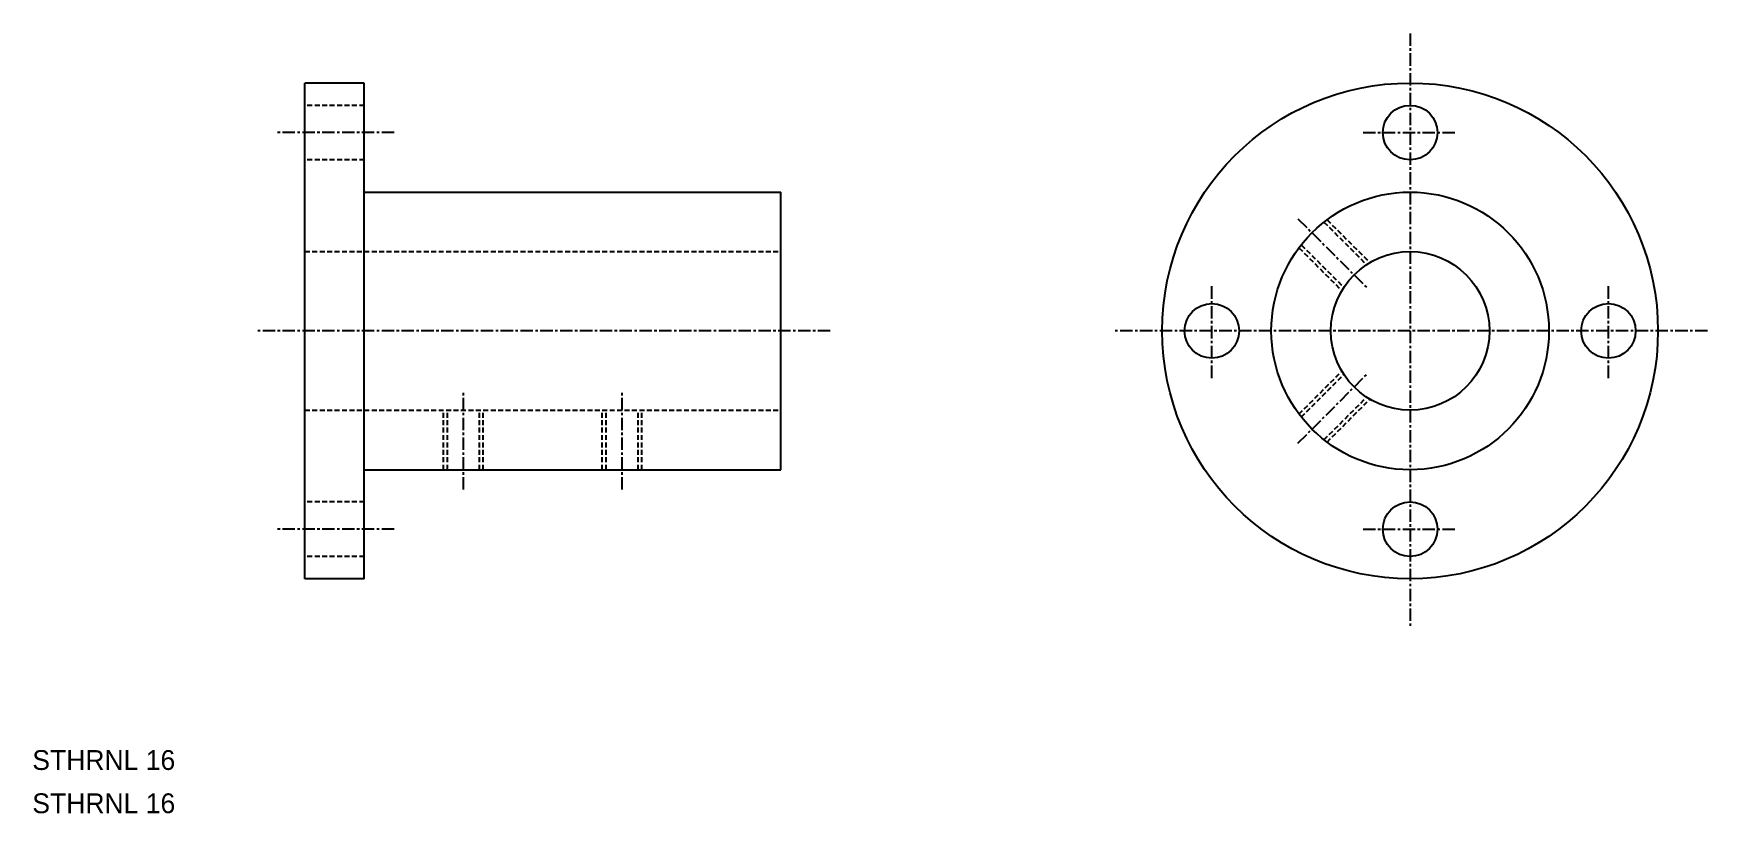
# Model space of a CAD drawing. Extents: x 74 to 243, y 48 to 127.
import ezdxf

# ---------------------------------------------------------------- set-up
doc = ezdxf.new("R2010")
doc.units = 0
doc.linetypes.add('CENTER', pattern=[2, 1.25, -0.25, 0.25, -0.25])
doc.linetypes.add('DASHED', pattern=[0.75, 0.5, -0.25])
doc.layers.get('0').update_dxf_attribs({"linetype": 'CONTINUOUS'})
doc.layers.add('CENTER', color=1, linetype='CENTER')

msp = doc.modelspace()

# ---------------------------------------------------------------- linework, layer by layer
at = {"color": 7, "linetype": 'CONTINUOUS'}
for p, q in [((101.54, 71.82), (101.54, 121.82)), ((107.54, 121.82), (101.54, 121.82)), ((107.54, 71.82), (107.54, 121.82)), ((107.54, 110.82), (149.54, 110.82)), ((149.54, 82.82), (149.54, 110.82)), ((107.54, 82.82), (149.54, 82.82)), ((107.54, 71.82), (101.54, 71.82))]:
    msp.add_line(p, q, dxfattribs=at)
at = {"color": 3, "linetype": 'DASHED'}
for p, q in [((107.54, 119.57), (101.54, 119.57)), ((107.54, 114.07), (101.54, 114.07)), ((204.34, 107.8), (208.64, 103.5)), ((204.65, 108.03), (208.97, 103.71)), ((101.54, 104.82), (149.54, 104.82)), ((201.82, 105.2), (206.14, 100.88)), ((202.05, 105.5), (206.34, 101.21)), ((201.82, 88.43), (206.14, 92.75)), ((202.05, 88.13), (206.34, 92.42)), ((204.34, 85.84), (208.64, 90.13)), ((204.65, 85.6), (208.97, 89.93)), ((101.54, 88.82), (149.54, 88.82)), ((115.54, 82.82), (115.54, 88.82)), ((115.92, 82.82), (115.92, 88.82)), ((119.16, 82.82), (119.16, 88.82)), ((119.54, 82.82), (119.54, 88.82)), ((131.54, 82.82), (131.54, 88.82)), ((131.92, 82.82), (131.92, 88.82)), ((135.16, 82.82), (135.16, 88.82)), ((135.54, 82.82), (135.54, 88.82)), ((107.54, 79.57), (101.54, 79.57)), ((107.54, 74.07), (101.54, 74.07))]:
    msp.add_line(p, q, dxfattribs=at)
at = {"color": 7, "linetype": 'CONTINUOUS'}
for centre, radius in [((213.03, 96.82), 25), ((213.03, 116.82), 2.75), ((213.03, 96.82), 14), ((213.03, 96.82), 8), ((193.03, 96.82), 2.75), ((233.03, 96.82), 2.75), ((213.03, 76.82), 2.75)]:
    msp.add_circle(centre, radius, dxfattribs=at)
at = {"layer": 'CENTER', "color": 1, "linetype": 'CENTER'}
for p, q in [((213.03, 126.82), (213.03, 66.82)), ((110.54, 116.82), (98.54, 116.82)), ((208.28, 116.82), (217.78, 116.82)), ((201.72, 108.13), (208.79, 101.06)), ((193.03, 92.07), (193.03, 101.57)), ((233.03, 92.07), (233.03, 101.57)), ((154.54, 96.82), (96.54, 96.82)), ((243.03, 96.82), (183.03, 96.82)), ((201.72, 85.5), (208.79, 92.57)), ((117.54, 80.82), (117.54, 90.82)), ((133.54, 80.82), (133.54, 90.82)), ((110.54, 76.82), (98.54, 76.82)), ((208.28, 76.82), (217.78, 76.82))]:
    msp.add_line(p, q, dxfattribs=at)

# ---------------------------------------------------------------- texts
at = {"color": 7, "linetype": 'CONTINUOUS'}
for p in [(74.05, 52.54), (74.05, 48.18)]:
    msp.add_text('STHRNL 16', height=2, dxfattribs=at).set_placement(p)

doc.saveas('drawing.dxf')
